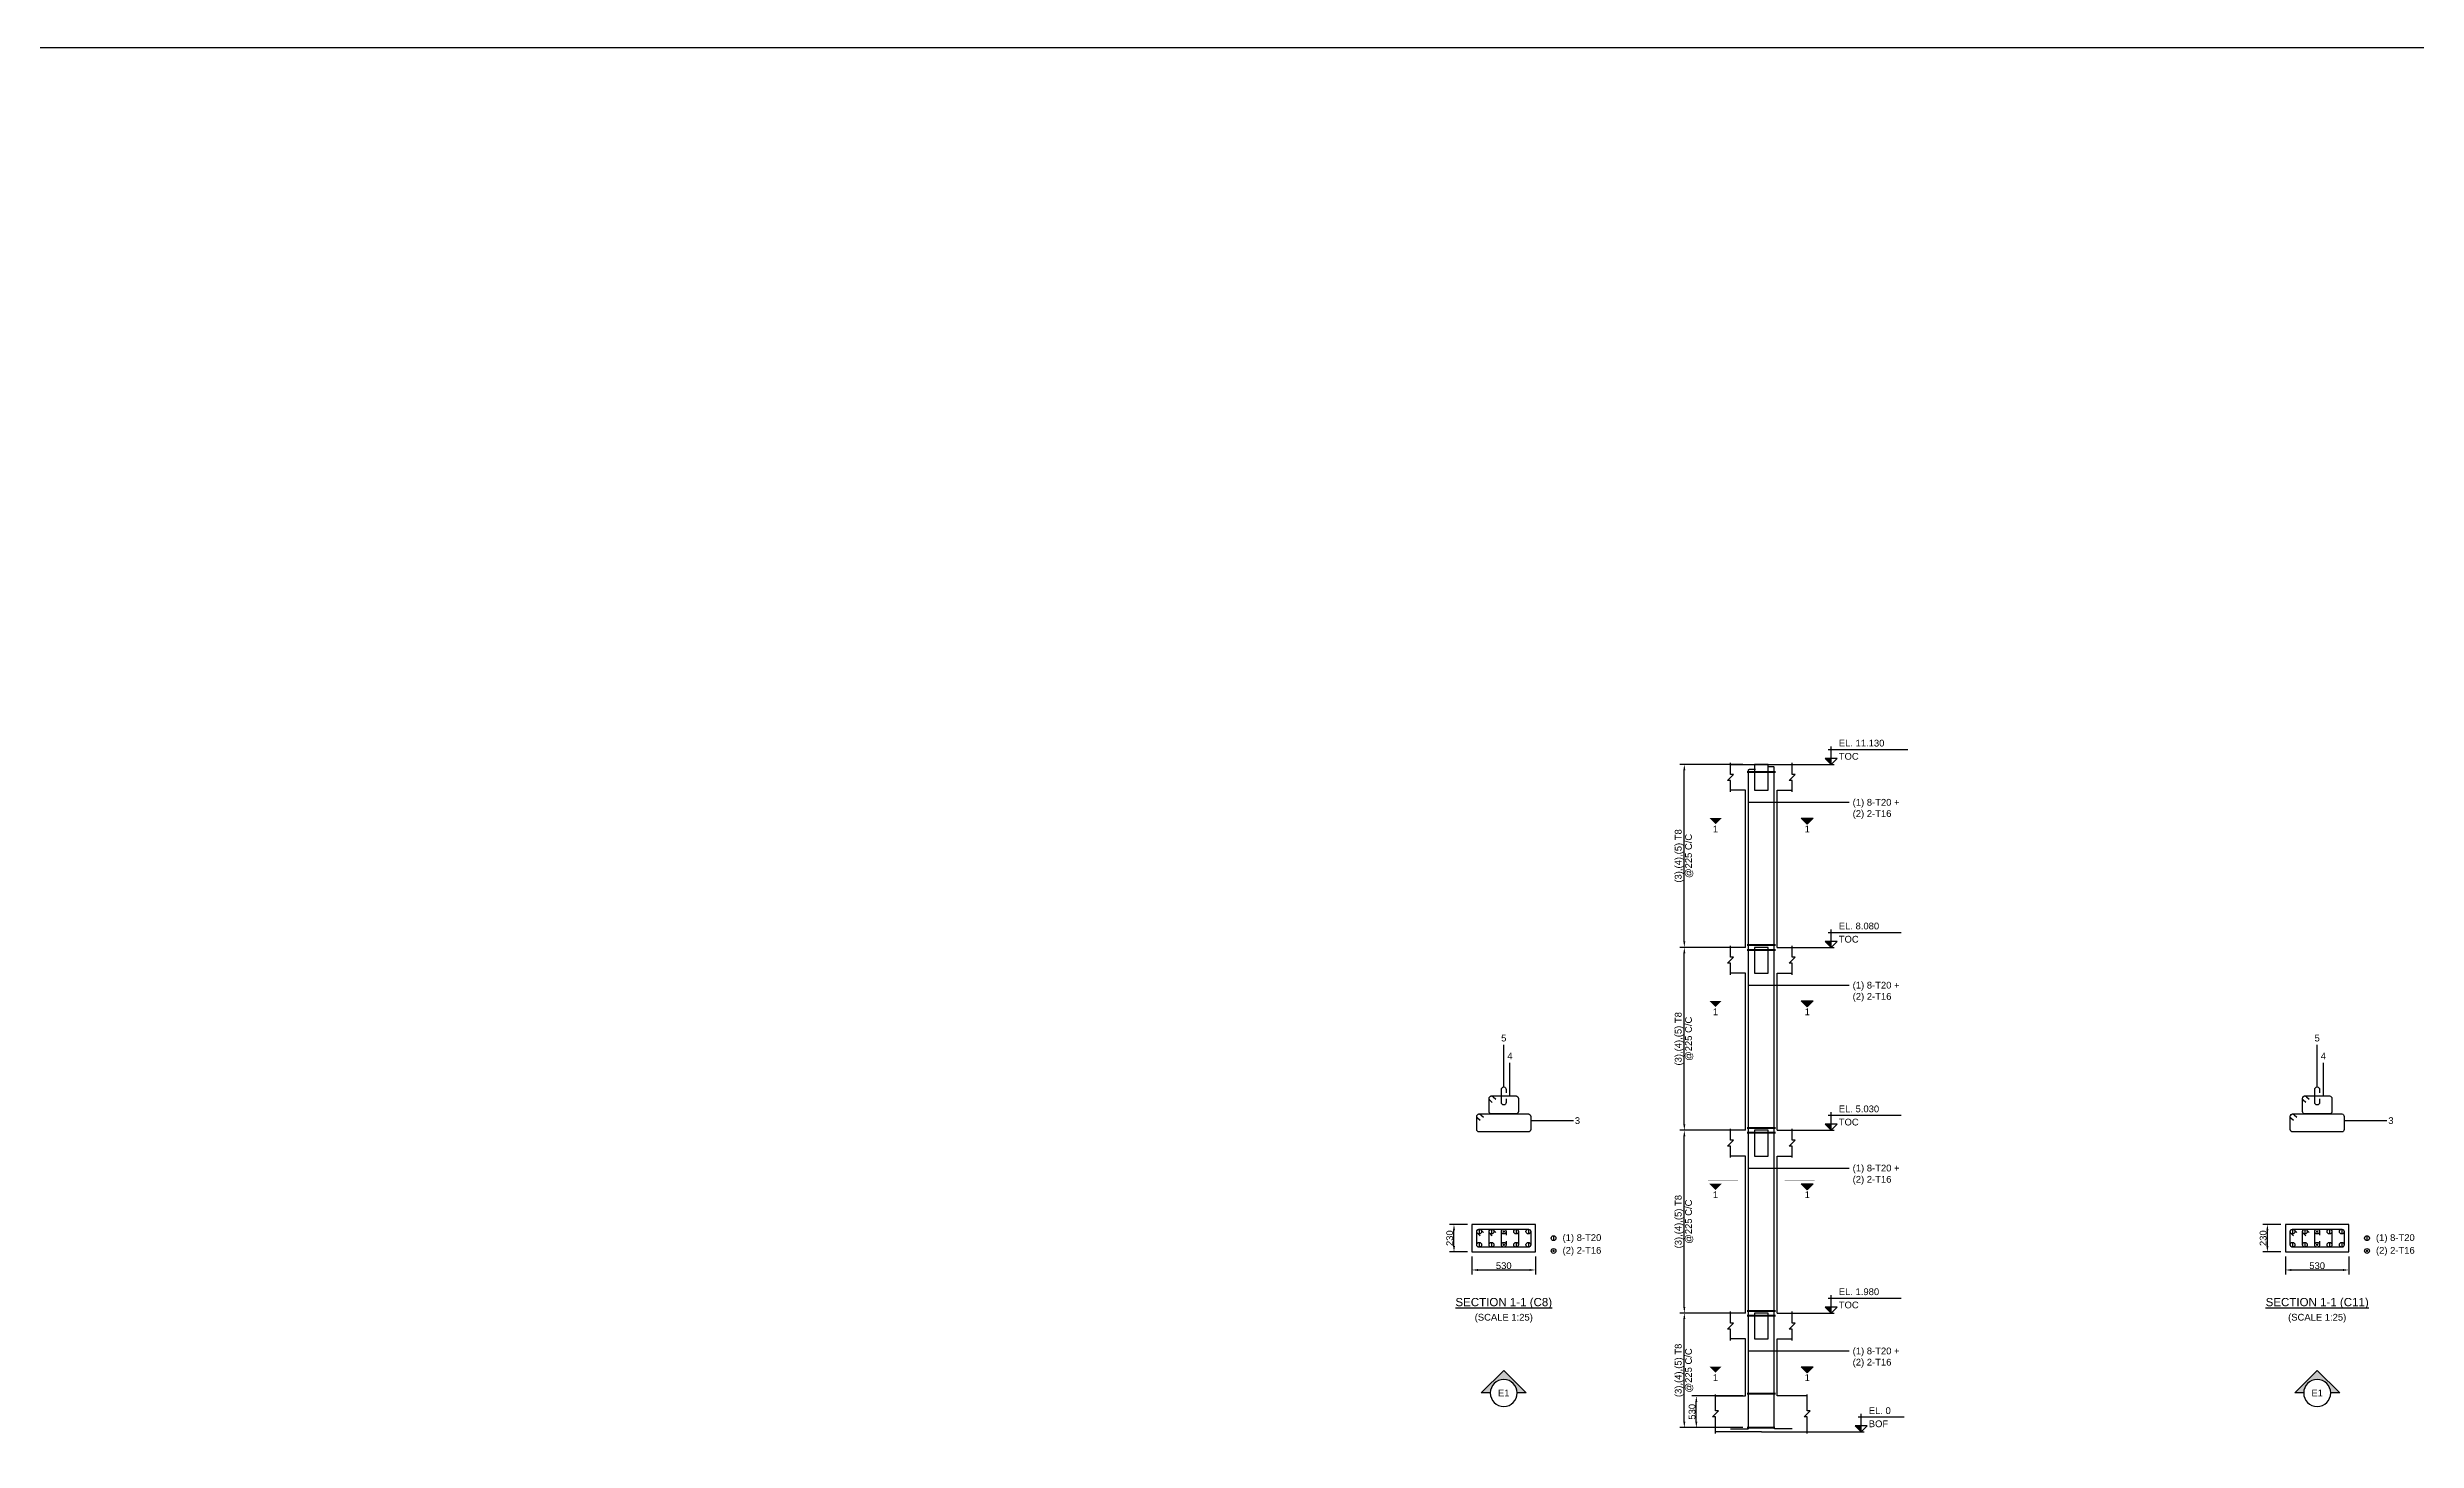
# Model space of a CAD drawing. Header units: inches. Extents: x -816171 to 9366335, y -450961 to 689132.
# Drawn here: x -361006 to -282014, y 93886 to 140328 of the extents above; entities that cross this region are included whole.
import ezdxf
from ezdxf.enums import TextEntityAlignment as Align

# ---------------------------------------------------------------- set-up
doc = ezdxf.new("R2010")
doc.units = ezdxf.units.IN
doc.header["$MEASUREMENT"] = 0
doc.linetypes.add('SCHidden', pattern=[1000, 500, -500])
for name, color, linetype in [('colSectionMarkLayer', 5, 'Continuous'), ('Concrete Line', 2, 'Continuous'), ('Dim', 31, 'Continuous'), ('Hatch', 25, 'Continuous'), ('Labels', 4, 'Continuous'), ('Link', 225, 'Continuous'), ('Reinforcement', 130, 'Continuous'), ('Text', 31, 'Continuous')]:
    doc.layers.add(name, color=color, linetype=linetype)
doc.styles.add('SC-BBS1', font='SansSerif')
doc.styles.add('SC-COL2', font='SansSerif')
doc.styles.get("Standard").update_dxf_attribs({"font": 'txt.shx'})
doc.dimstyles.new('ColumnSch', dxfattribs={"dimtxt": 225, "dimasz": 200, "dimexe": 150, "dimexo": 150, "dimgap": 25, "dimtad": 1, "dimtoh": 1, "dimdec": 4, "dimzin": 0, "dimdsep": 46, "dimtxsty": 'SC-COL2', "dimcen": 0.09, "dimclrd": 8, "dimclre": 8, "dimclrt": 31, "dimadec": 0, "dimazin": 0, "dimtfac": 1, "dimtdec": 0, "dimtix": 1, "dimtofl": 0, "dimtmove": 0, "dimatfit": 3, "dimfxl": 1, "dimtolj": 1, "dimtzin": 0, "dimarcsym": 0})
doc.dimstyles.get("Standard").update_dxf_attribs({"dimtxt": 0.18, "dimasz": 0.18, "dimexe": 0.18, "dimexo": 0.0625, "dimgap": 0.09, "dimtad": 0, "dimtih": 1, "dimtoh": 1, "dimdec": 4, "dimzin": 0, "dimdsep": 46, "dimtxsty": 'Standard', "dimcen": 0.09, "dimadec": 0, "dimazin": 0, "dimtfac": 1, "dimtdec": 4, "dimtofl": 0, "dimtmove": 0, "dimatfit": 3, "dimfxl": 1, "dimtolj": 1, "dimtzin": 0, "dimarcsym": 0})

# ---------------------------------------------------------------- blocks, each defined once
blk = doc.blocks.new('*D444')
at = {"layer": 'DEFPOINTS', "color": 0, "transparency": 16777216}
for p in [(-306429, 98136), (-304329, 98136), (-304329, 94318)]:
    blk.add_point(p, dxfattribs=at)
at = {"layer": 'Dim', "color": 8, "lineweight": -2, "transparency": 16777216}
for p, q in [((-304479, 98136), (-306579, 98136)), ((-306429, 94518), (-306429, 97936)), ((-304479, 94318), (-306579, 94318))]:
    blk.add_line(p, q, dxfattribs=at)
at = {"layer": 'Dim', "color": 8, "transparency": 16777216}
for points in [[(-306462, 97936), (-306395, 97936), (-306429, 98136)], [(-306462, 94518), (-306395, 94518), (-306429, 94318)]]:
    blk.add_solid(points, dxfattribs=at)
at = {"layer": 'Dim', "color": 31, "lineweight": 50, "transparency": 16777216, "char_height": 225, "attachment_point": 5, "rotation": 90, "style": 'SC-COL2'}
for s, insert in [('\\A1;(3),(4),(5) T8', (-306599, 96227)), ('\\A1;@225 C/C', (-306267, 96227))]:
    blk.add_mtext(s, dxfattribs=dict(at, insert=insert))
blk = doc.blocks.new('*D445')
at = {"layer": 'DEFPOINTS', "color": 0, "transparency": 16777216}
for p in [(-306029, 95374), (-304329, 95374), (-304329, 94318)]:
    blk.add_point(p, dxfattribs=at)
at = {"layer": 'Dim', "color": 8, "lineweight": -2, "transparency": 16777216}
for p, q in [((-304479, 95374), (-306179, 95374)), ((-306029, 94518), (-306029, 95174)), ((-304479, 94318), (-306179, 94318))]:
    blk.add_line(p, q, dxfattribs=at)
at = {"layer": 'Dim', "color": 8, "transparency": 16777216}
for points in [[(-306062, 95174), (-305995, 95174), (-306029, 95374)], [(-306062, 94518), (-305995, 94518), (-306029, 94318)]]:
    blk.add_solid(points, dxfattribs=at)
at = {"layer": 'Dim', "color": 31, "lineweight": 50, "transparency": 16777216, "insert": (-306170, 94846), "char_height": 225, "attachment_point": 5, "rotation": 90, "style": 'SC-COL2'}
blk.add_mtext('\\A1;530', dxfattribs=at)
blk = doc.blocks.new('*D446')
at = {"layer": 'DEFPOINTS', "color": 0, "transparency": 16777216}
for p in [(-306429, 104232), (-304329, 104232), (-304329, 98136)]:
    blk.add_point(p, dxfattribs=at)
at = {"layer": 'Dim', "color": 8, "lineweight": -2, "transparency": 16777216}
for p, q in [((-304479, 104232), (-306579, 104232)), ((-306429, 98336), (-306429, 104032)), ((-304479, 98136), (-306579, 98136))]:
    blk.add_line(p, q, dxfattribs=at)
at = {"layer": 'Dim', "color": 8, "transparency": 16777216}
for points in [[(-306462, 104032), (-306395, 104032), (-306429, 104232)], [(-306462, 98336), (-306395, 98336), (-306429, 98136)]]:
    blk.add_solid(points, dxfattribs=at)
at = {"layer": 'Dim', "color": 31, "lineweight": 50, "transparency": 16777216, "char_height": 225, "attachment_point": 5, "rotation": 90, "style": 'SC-COL2'}
for s, insert in [('\\A1;(3),(4),(5) T8', (-306599, 101184)), ('\\A1;@225 C/C', (-306267, 101184))]:
    blk.add_mtext(s, dxfattribs=dict(at, insert=insert))
blk = doc.blocks.new('*D447')
at = {"layer": 'DEFPOINTS', "color": 0, "transparency": 16777216}
for p in [(-306429, 110328), (-304329, 110328), (-304329, 104232)]:
    blk.add_point(p, dxfattribs=at)
at = {"layer": 'Dim', "color": 8, "lineweight": -2, "transparency": 16777216}
for p, q in [((-304479, 110328), (-306579, 110328)), ((-306429, 104432), (-306429, 110128)), ((-304479, 104232), (-306579, 104232))]:
    blk.add_line(p, q, dxfattribs=at)
at = {"layer": 'Dim', "color": 8, "transparency": 16777216}
for points in [[(-306462, 110128), (-306395, 110128), (-306429, 110328)], [(-306462, 104432), (-306395, 104432), (-306429, 104232)]]:
    blk.add_solid(points, dxfattribs=at)
at = {"layer": 'Dim', "color": 31, "lineweight": 50, "transparency": 16777216, "char_height": 225, "attachment_point": 5, "rotation": 90, "style": 'SC-COL2'}
for s, insert in [('\\A1;(3),(4),(5) T8', (-306599, 107280)), ('\\A1;@225 C/C', (-306267, 107280))]:
    blk.add_mtext(s, dxfattribs=dict(at, insert=insert))
blk = doc.blocks.new('*D448')
at = {"layer": 'DEFPOINTS', "color": 0, "transparency": 16777216}
for p in [(-306429, 116424), (-304329, 116424), (-304329, 110328)]:
    blk.add_point(p, dxfattribs=at)
at = {"layer": 'Dim', "color": 8, "lineweight": -2, "transparency": 16777216}
for p, q in [((-304479, 116424), (-306579, 116424)), ((-306429, 110528), (-306429, 116224)), ((-304479, 110328), (-306579, 110328))]:
    blk.add_line(p, q, dxfattribs=at)
at = {"layer": 'Dim', "color": 8, "transparency": 16777216}
for points in [[(-306462, 116224), (-306395, 116224), (-306429, 116424)], [(-306462, 110528), (-306395, 110528), (-306429, 110328)]]:
    blk.add_solid(points, dxfattribs=at)
at = {"layer": 'Dim', "color": 31, "lineweight": 50, "transparency": 16777216, "char_height": 225, "attachment_point": 5, "rotation": 90, "style": 'SC-COL2'}
for s, insert in [('\\A1;(3),(4),(5) T8', (-306599, 113376)), ('\\A1;@225 C/C', (-306267, 113376))]:
    blk.add_mtext(s, dxfattribs=dict(at, insert=insert))
blk = doc.blocks.new('*D442')
at = {"layer": 'DEFPOINTS', "color": 0, "transparency": 16777216}
for p in [(-313509, 100174), (-311389, 100174), (-311389, 99574)]:
    blk.add_point(p, dxfattribs=at)
at = {"layer": 'Dim', "color": 8, "lineweight": -2, "transparency": 16777216}
for p, q in [((-313509, 100024), (-313509, 99424)), ((-313309, 99574), (-311589, 99574)), ((-311389, 100024), (-311389, 99424))]:
    blk.add_line(p, q, dxfattribs=at)
at = {"layer": 'Dim', "color": 8, "transparency": 16777216}
for points in [[(-313309, 99607), (-313309, 99540), (-313509, 99574)], [(-311589, 99607), (-311589, 99540), (-311389, 99574)]]:
    blk.add_solid(points, dxfattribs=at)
at = {"layer": 'Dim', "color": 31, "transparency": 16777216, "insert": (-312449, 99715), "char_height": 225, "attachment_point": 5, "style": 'SC-COL2'}
blk.add_mtext('\\A1;530', dxfattribs=at)
blk = doc.blocks.new('*D443')
at = {"layer": 'DEFPOINTS', "color": 0, "transparency": 16777216}
for p in [(-314109, 101094), (-313509, 101094), (-313509, 100174)]:
    blk.add_point(p, dxfattribs=at)
at = {"layer": 'Dim', "color": 8, "lineweight": -2, "transparency": 16777216}
for p, q in [((-313659, 101094), (-314259, 101094)), ((-314109, 100374), (-314109, 100894)), ((-313659, 100174), (-314259, 100174))]:
    blk.add_line(p, q, dxfattribs=at)
at = {"layer": 'Dim', "color": 8, "transparency": 16777216}
for points in [[(-314142, 100894), (-314075, 100894), (-314109, 101094)], [(-314142, 100374), (-314075, 100374), (-314109, 100174)]]:
    blk.add_solid(points, dxfattribs=at)
at = {"layer": 'Dim', "color": 31, "transparency": 16777216, "insert": (-314250, 100634), "char_height": 225, "attachment_point": 5, "rotation": 90, "style": 'SC-COL2'}
blk.add_mtext('\\A1;230', dxfattribs=at)
blk = doc.blocks.new('*D424')
at = {"layer": 'DEFPOINTS', "color": 0, "transparency": 16777216}
for p in [(-286389, 100174), (-284269, 100174), (-284269, 99574)]:
    blk.add_point(p, dxfattribs=at)
at = {"layer": 'Dim', "color": 8, "lineweight": -2, "transparency": 16777216}
for p, q in [((-286389, 100024), (-286389, 99424)), ((-286189, 99574), (-284469, 99574)), ((-284269, 100024), (-284269, 99424))]:
    blk.add_line(p, q, dxfattribs=at)
at = {"layer": 'Dim', "color": 8, "transparency": 16777216}
for points in [[(-286189, 99607), (-286189, 99540), (-286389, 99574)], [(-284469, 99607), (-284469, 99540), (-284269, 99574)]]:
    blk.add_solid(points, dxfattribs=at)
at = {"layer": 'Dim', "color": 31, "transparency": 16777216, "insert": (-285329, 99715), "char_height": 225, "attachment_point": 5, "style": 'SC-COL2'}
blk.add_mtext('\\A1;530', dxfattribs=at)
blk = doc.blocks.new('*D425')
at = {"layer": 'DEFPOINTS', "color": 0, "transparency": 16777216}
for p in [(-286989, 101094), (-286389, 101094), (-286389, 100174)]:
    blk.add_point(p, dxfattribs=at)
at = {"layer": 'Dim', "color": 8, "lineweight": -2, "transparency": 16777216}
for p, q in [((-286539, 101094), (-287139, 101094)), ((-286989, 100374), (-286989, 100894)), ((-286539, 100174), (-287139, 100174))]:
    blk.add_line(p, q, dxfattribs=at)
at = {"layer": 'Dim', "color": 8, "transparency": 16777216}
for points in [[(-287022, 100894), (-286955, 100894), (-286989, 101094)], [(-287022, 100374), (-286955, 100374), (-286989, 100174)]]:
    blk.add_solid(points, dxfattribs=at)
at = {"layer": 'Dim', "color": 31, "transparency": 16777216, "insert": (-287130, 100634), "char_height": 225, "attachment_point": 5, "rotation": 90, "style": 'SC-COL2'}
blk.add_mtext('\\A1;230', dxfattribs=at)

msp = doc.modelspace()

# ---------------------------------------------------------------- hatches: boundary and pattern name
at = {"layer": 'Hatch'}
for points in [[(-301528.6692, 116423.55004), (-301528.6692, 116623.55004), (-301728.6692, 116623.55004)], [(-305588.6692, 114638.55004), (-305388.6692, 114438.55004), (-305188.6692, 114638.55004), (-305588.6692, 114638.55004)], [(-302128.6692, 114638.55004), (-302328.6692, 114438.55004), (-302528.6692, 114638.55004), (-302128.6692, 114638.55004)], [(-301528.6692, 110327.55004), (-301528.6692, 110527.55004), (-301728.6692, 110527.55004)], [(-305588.6692, 108542.55004), (-305388.6692, 108342.55004), (-305188.6692, 108542.55004), (-305588.6692, 108542.55004)], [(-302128.6692, 108542.55004), (-302328.6692, 108342.55004), (-302528.6692, 108542.55004), (-302128.6692, 108542.55004)], [(-301528.6692, 104231.55004), (-301528.6692, 104431.55004), (-301728.6692, 104431.55004)], [(-305588.6692, 102446.55004), (-305388.6692, 102246.55004), (-305188.6692, 102446.55004), (-305588.6692, 102446.55004)], [(-302128.6692, 102446.55004), (-302328.6692, 102246.55004), (-302528.6692, 102446.55004), (-302128.6692, 102446.55004)], [(-301528.6692, 98135.55004), (-301528.6692, 98335.55004), (-301728.6692, 98335.55004)], [(-305588.6692, 96350.55004), (-305388.6692, 96150.55004), (-305188.6692, 96350.55004), (-305588.6692, 96350.55004)], [(-302128.6692, 96350.55004), (-302328.6692, 96150.55004), (-302528.6692, 96350.55004), (-302128.6692, 96350.55004)], [(-300528.6692, 94173.55004), (-300528.6692, 94373.55004), (-300728.6692, 94373.55004)]]:
    msp.add_hatch(color=256, dxfattribs=at).paths.add_polyline_path(points, flags=0)
h = msp.add_hatch(color=256, dxfattribs=at)
edge = h.paths.add_edge_path(flags=16)
edge.add_line((-312898.6692, 95473.55004), (-313198.6692, 95473.55004))
edge.add_line((-313198.6692, 95473.55004), (-312448.6692, 96223.55004))
edge.add_line((-312448.6692, 96223.55004), (-311698.6692, 95473.55004))
edge.add_line((-311698.6692, 95473.55004), (-311998.6692, 95473.55004))
edge.add_arc((-312448.6692, 95473.55004), 450, 0, 180)
h = msp.add_hatch(color=256, dxfattribs=at)
edge = h.paths.add_edge_path(flags=16)
edge.add_line((-285778.6692, 95473.55004), (-286078.6692, 95473.55004))
edge.add_line((-286078.6692, 95473.55004), (-285328.6692, 96223.55004))
edge.add_line((-285328.6692, 96223.55004), (-284578.6692, 95473.55004))
edge.add_line((-284578.6692, 95473.55004), (-284878.6692, 95473.55004))
edge.add_arc((-285328.6692, 95473.55004), 450, 0, 180)

# ---------------------------------------------------------------- linework, layer by layer
at = {"lineweight": 50}
for p, q in [((-304328.6692, 116183.55004), (-303388.6692, 116183.55004)), ((-304328.6692, 110407.55004), (-303388.6692, 110407.55004)), ((-304328.6692, 110247.55004), (-303388.6692, 110247.55004)), ((-304328.6692, 104311.55004), (-303388.6692, 104311.55004)), ((-304328.6692, 104151.55004), (-303388.6692, 104151.55004)), ((-304328.6692, 98215.55004), (-303388.6692, 98215.55004)), ((-304328.6692, 98055.55004), (-303388.6692, 98055.55004)), ((-304328.6692, 95453.55004), (-303388.6692, 95453.55004)), ((-304328.6692, 94317.55004), (-303408.6692, 94317.55004))]:
    msp.add_line(p, q, dxfattribs=at)
for points in [[(-352437.9355, 86049.11051), (-437948.1692, 86049.11051), (-437948.1692, 140327.57571), (-352437.9355, 140327.57571)], [(-352437.9355, 140327.57571), (-266927.7018, 140327.57571)]]:
    msp.add_lwpolyline(points)
at = {"layer": 'colSectionMarkLayer'}
for p, q in [((-301628.6692, 116923.55004), (-298978.6692, 116923.55004)), ((-301528.6692, 116423.55004), (-301528.6692, 117023.55004)), ((-303328.6692, 116423.55004), (-301428.6692, 116423.55004)), ((-301628.6692, 110827.55004), (-299203.6692, 110827.55004)), ((-301528.6692, 110327.55004), (-301528.6692, 110927.55004)), ((-303328.6692, 110327.55004), (-301428.6692, 110327.55004)), ((-301628.6692, 104731.55004), (-299203.6692, 104731.55004)), ((-301528.6692, 104231.55004), (-301528.6692, 104831.55004)), ((-303328.6692, 104231.55004), (-301428.6692, 104231.55004)), ((-303328.6692, 98135.55004), (-301428.6692, 98135.55004)), ((-301628.6692, 98635.55004), (-299203.6692, 98635.55004)), ((-301528.6692, 98135.55004), (-301528.6692, 98735.55004)), ((-302328.6692, 94173.55004), (-300428.6692, 94173.55004)), ((-300628.6692, 94673.55004), (-299103.6692, 94673.55004)), ((-300528.6692, 94173.55004), (-300528.6692, 94773.55004))]:
    msp.add_line(p, q, dxfattribs=at)
for points in [[(-301528.6692, 116423.55004), (-301328.6692, 116623.55004), (-301728.6692, 116623.55004)], [(-301528.6692, 110327.55004), (-301328.6692, 110527.55004), (-301728.6692, 110527.55004)], [(-301528.6692, 104231.55004), (-301328.6692, 104431.55004), (-301728.6692, 104431.55004)], [(-301528.6692, 98135.55004), (-301328.6692, 98335.55004), (-301728.6692, 98335.55004)], [(-300528.6692, 94173.55004), (-300328.6692, 94373.55004), (-300728.6692, 94373.55004)]]:
    msp.add_lwpolyline(points, close=True, dxfattribs=at)
at = {"layer": 'colSectionMarkLayer', "const_width": 5}
for points in [[(-304638.6692, 114738.55004), (-305638.6692, 114738.55004)], [(-305588.6692, 114638.55004), (-305388.6692, 114438.55004), (-305188.6692, 114638.55004), (-305588.6692, 114638.55004)], [(-303078.6692, 114738.55004), (-302078.6692, 114738.55004)], [(-304638.6692, 108642.55004), (-305638.6692, 108642.55004)], [(-305588.6692, 108542.55004), (-305388.6692, 108342.55004), (-305188.6692, 108542.55004), (-305588.6692, 108542.55004)], [(-303078.6692, 108642.55004), (-302078.6692, 108642.55004)], [(-304638.6692, 102546.55004), (-305638.6692, 102546.55004)], [(-305588.6692, 102446.55004), (-305388.6692, 102246.55004), (-305188.6692, 102446.55004), (-305588.6692, 102446.55004)], [(-303078.6692, 102546.55004), (-302078.6692, 102546.55004)], [(-304638.6692, 96450.55004), (-305638.6692, 96450.55004)], [(-303078.6692, 96450.55004), (-302078.6692, 96450.55004)], [(-305588.6692, 96350.55004), (-305388.6692, 96150.55004), (-305188.6692, 96350.55004), (-305588.6692, 96350.55004)]]:
    msp.add_lwpolyline(points, dxfattribs=at)
at = {"layer": 'colSectionMarkLayer'}
for points in [[(-302128.6692, 114638.55004), (-302328.6692, 114438.55004), (-302528.6692, 114638.55004), (-302128.6692, 114638.55004)], [(-302128.6692, 108542.55004), (-302328.6692, 108342.55004), (-302528.6692, 108542.55004), (-302128.6692, 108542.55004)], [(-302128.6692, 102446.55004), (-302328.6692, 102246.55004), (-302528.6692, 102446.55004), (-302128.6692, 102446.55004)], [(-302128.6692, 96350.55004), (-302328.6692, 96150.55004), (-302528.6692, 96350.55004), (-302128.6692, 96350.55004)]]:
    msp.add_lwpolyline(points, dxfattribs=at)
for points in [[(-312898.6692, 95473.55004), (-313198.6692, 95473.55004), (-312448.6692, 96223.55004), (-311698.6692, 95473.55004), (-311998.6692, 95473.55004, 1), (-312898.6692, 95473.55004, 1), (-311998.6692, 95473.55004)], [(-285778.6692, 95473.55004), (-286078.6692, 95473.55004), (-285328.6692, 96223.55004), (-284578.6692, 95473.55004), (-284878.6692, 95473.55004, 1), (-285778.6692, 95473.55004, 1), (-284878.6692, 95473.55004)]]:
    msp.add_lwpolyline(points, format="xyb", dxfattribs=at)
at = {"layer": 'Concrete Line'}
for p, q in [((-304888.6692, 116423.55004), (-302828.6692, 116423.55004)), ((-304388.6692, 115563.55004), (-304888.6692, 115563.55004)), ((-304388.6692, 110327.55004), (-304388.6692, 115563.55004)), ((-303328.6692, 110327.55004), (-303328.6692, 115563.55004)), ((-303328.6692, 115563.55004), (-302828.6692, 115563.55004)), ((-304388.6692, 110327.55004), (-304888.6692, 110327.55004)), ((-304388.6692, 110327.55004), (-304388.6692, 110327.55004)), ((-304388.6692, 110327.55004), (-304388.6692, 110327.55004)), ((-303328.6692, 110327.55004), (-303328.6692, 110327.55004)), ((-303328.6692, 110327.55004), (-303328.6692, 110327.55004)), ((-303328.6692, 110327.55004), (-302828.6692, 110327.55004)), ((-304388.6692, 109467.55004), (-304888.6692, 109467.55004)), ((-304388.6692, 104231.55004), (-304388.6692, 109467.55004)), ((-303328.6692, 104231.55004), (-303328.6692, 109467.55004)), ((-303328.6692, 109467.55004), (-302828.6692, 109467.55004)), ((-304388.6692, 104231.55004), (-304888.6692, 104231.55004)), ((-304388.6692, 104231.55004), (-304388.6692, 104231.55004)), ((-304388.6692, 104231.55004), (-304388.6692, 104231.55004)), ((-303328.6692, 104231.55004), (-303328.6692, 104231.55004)), ((-303328.6692, 104231.55004), (-303328.6692, 104231.55004)), ((-303328.6692, 104231.55004), (-302828.6692, 104231.55004)), ((-304388.6692, 103371.55004), (-304888.6692, 103371.55004)), ((-304388.6692, 98135.55004), (-304388.6692, 103371.55004)), ((-303328.6692, 98135.55004), (-303328.6692, 103371.55004)), ((-303328.6692, 103371.55004), (-302828.6692, 103371.55004)), ((-304388.6692, 98135.55004), (-304888.6692, 98135.55004)), ((-304388.6692, 98135.55004), (-304388.6692, 98135.55004)), ((-304388.6692, 98135.55004), (-304388.6692, 98135.55004)), ((-303328.6692, 98135.55004), (-303328.6692, 98135.55004)), ((-303328.6692, 98135.55004), (-303328.6692, 98135.55004)), ((-303328.6692, 98135.55004), (-302828.6692, 98135.55004)), ((-304388.6692, 97275.55004), (-304888.6692, 97275.55004)), ((-304388.6692, 95373.55004), (-304388.6692, 97275.55004)), ((-303328.6692, 95373.55004), (-303328.6692, 97275.55004)), ((-303328.6692, 97275.55004), (-302828.6692, 97275.55004)), ((-305388.6692, 95373.55004), (-304388.6692, 95373.55004)), ((-302328.6692, 95373.55004), (-303328.6692, 95373.55004)), ((-302328.6692, 95373.55004), (-303328.6692, 95373.55004)), ((-303858.6692, 94173.55004), (-305388.6692, 94173.55004)), ((-303858.6692, 94173.55004), (-302328.6692, 94173.55004))]:
    msp.add_line(p, q, dxfattribs=at)
for points in [[(-304888.6692, 115513.55004), (-304888.6692, 115893.55004), (-304988.6692, 115893.55004), (-304788.6692, 116093.55004), (-304888.6692, 116093.55004), (-304888.6692, 116473.55004)], [(-302828.6692, 115513.55004), (-302828.6692, 115893.55004), (-302928.6692, 115893.55004), (-302728.6692, 116093.55004), (-302828.6692, 116093.55004), (-302828.6692, 116473.55004)], [(-304888.6692, 109417.55004), (-304888.6692, 109797.55004), (-304988.6692, 109797.55004), (-304788.6692, 109997.55004), (-304888.6692, 109997.55004), (-304888.6692, 110377.55004)], [(-302828.6692, 109417.55004), (-302828.6692, 109797.55004), (-302928.6692, 109797.55004), (-302728.6692, 109997.55004), (-302828.6692, 109997.55004), (-302828.6692, 110377.55004)], [(-304888.6692, 103321.55004), (-304888.6692, 103701.55004), (-304988.6692, 103701.55004), (-304788.6692, 103901.55004), (-304888.6692, 103901.55004), (-304888.6692, 104281.55004)], [(-302828.6692, 103321.55004), (-302828.6692, 103701.55004), (-302928.6692, 103701.55004), (-302728.6692, 103901.55004), (-302828.6692, 103901.55004), (-302828.6692, 104281.55004)], [(-304888.6692, 97225.55004), (-304888.6692, 97605.55004), (-304988.6692, 97605.55004), (-304788.6692, 97805.55004), (-304888.6692, 97805.55004), (-304888.6692, 98185.55004)], [(-302828.6692, 97225.55004), (-302828.6692, 97605.55004), (-302928.6692, 97605.55004), (-302728.6692, 97805.55004), (-302828.6692, 97805.55004), (-302828.6692, 98185.55004)], [(-305388.6692, 94123.55004), (-305388.6692, 94673.55004), (-305488.6692, 94673.55004), (-305288.6692, 94873.55004), (-305388.6692, 94873.55004), (-305388.6692, 95423.55004)], [(-302328.6692, 94123.55004), (-302328.6692, 94673.55004), (-302428.6692, 94673.55004), (-302228.6692, 94873.55004), (-302328.6692, 94873.55004), (-302328.6692, 95423.55004)]]:
    msp.add_lwpolyline(points, dxfattribs=at)
for points in [[(-304088.6692, 116423.55004), (-304088.6692, 115563.55004), (-303628.6692, 115563.55004), (-303628.6692, 116423.55004)], [(-304088.6692, 110327.55004), (-304088.6692, 109467.55004), (-303628.6692, 109467.55004), (-303628.6692, 110327.55004)], [(-304088.6692, 104231.55004), (-304088.6692, 103371.55004), (-303628.6692, 103371.55004), (-303628.6692, 104231.55004)], [(-313508.6692, 100173.55004), (-311388.6692, 100173.55004), (-311388.6692, 100173.55004), (-311388.6692, 101093.55004), (-311388.6692, 101093.55004), (-313508.6692, 101093.55004), (-313508.6692, 101093.55004), (-313508.6692, 100173.55004)], [(-286388.6692, 100173.55004), (-284268.6692, 100173.55004), (-284268.6692, 100173.55004), (-284268.6692, 101093.55004), (-284268.6692, 101093.55004), (-286388.6692, 101093.55004), (-286388.6692, 101093.55004), (-286388.6692, 100173.55004)], [(-304088.6692, 98135.55004), (-304088.6692, 97275.55004), (-303628.6692, 97275.55004), (-303628.6692, 98135.55004)]]:
    msp.add_lwpolyline(points, close=True, dxfattribs=at)
at = {"layer": 'Concrete Line', "linetype": 'SCHidden', "ltscale": 0.3}
for points in [[(-304088.6692, 116423.55004), (-304088.6692, 115563.55004), (-303628.6692, 115563.55004), (-303628.6692, 116423.55004)], [(-304088.6692, 110327.55004), (-304088.6692, 109467.55004), (-303628.6692, 109467.55004), (-303628.6692, 110327.55004)], [(-304088.6692, 104231.55004), (-304088.6692, 103371.55004), (-303628.6692, 103371.55004), (-303628.6692, 104231.55004)], [(-304088.6692, 98135.55004), (-304088.6692, 97275.55004), (-303628.6692, 97275.55004), (-303628.6692, 98135.55004)]]:
    msp.add_lwpolyline(points, close=True, dxfattribs=at)
at = {"layer": 'Link'}
for points in [[(-312830.38519, 105152.12863), (-312915.23785, 105236.9816, -0.6681779738), (-312858.6692, 105373.55004), (-312038.6692, 105373.55004, -0.4142135624), (-311958.6692, 105293.55004), (-311958.6692, 104853.55004, -0.4142135624), (-312038.6692, 104773.55004), (-312858.6692, 104773.55004, -0.4142135624), (-312938.6692, 104853.55004), (-312938.6692, 105293.55004, -0.6681793021), (-312802.10055, 105350.11848), (-312717.2479, 105265.26551)], [(-312368.6692, 105273.55004), (-312368.6692, 105153.55004, -1), (-312528.6692, 105153.55004), (-312528.6692, 105593.55004, -1), (-312368.6692, 105593.55004), (-312368.6692, 105473.55004)], [(-285710.38519, 105152.12863), (-285795.23785, 105236.9816, -0.6681779738), (-285738.6692, 105373.55004), (-284918.6692, 105373.55004, -0.4142135624), (-284838.6692, 105293.55004), (-284838.6692, 104853.55004, -0.4142135624), (-284918.6692, 104773.55004), (-285738.6692, 104773.55004, -0.4142135624), (-285818.6692, 104853.55004), (-285818.6692, 105293.55004, -0.6681793021), (-285682.10055, 105350.11848), (-285597.2479, 105265.26551)], [(-285248.6692, 105273.55004), (-285248.6692, 105153.55004, -1), (-285408.6692, 105153.55004), (-285408.6692, 105593.55004, -1), (-285248.6692, 105593.55004), (-285248.6692, 105473.55004)], [(-313240.38519, 104552.12863), (-313325.23785, 104636.9816, -0.6681779738), (-313268.6692, 104773.55004), (-311628.6692, 104773.55004, -0.4142135624), (-311548.6692, 104693.55004), (-311548.6692, 104253.55004, -0.4142135624), (-311628.6692, 104173.55004), (-313268.6692, 104173.55004, -0.4142135624), (-313348.6692, 104253.55004), (-313348.6692, 104693.55004, -0.6681793021), (-313212.10055, 104750.11848), (-313127.2479, 104665.26551)], [(-286120.38519, 104552.12863), (-286205.23785, 104636.9816, -0.6681779738), (-286148.6692, 104773.55004), (-284508.6692, 104773.55004, -0.4142135624), (-284428.6692, 104693.55004), (-284428.6692, 104253.55004, -0.4142135624), (-284508.6692, 104173.55004), (-286148.6692, 104173.55004, -0.4142135624), (-286228.6692, 104253.55004), (-286228.6692, 104693.55004, -0.6681793021), (-286092.10055, 104750.11848), (-286007.2479, 104665.26551)], [(-313240.38519, 100712.12863), (-313325.23785, 100796.9816, -0.6681779738), (-313268.6692, 100933.55004), (-311628.6692, 100933.55004, -0.4142135624), (-311548.6692, 100853.55004), (-311548.6692, 100413.55004, -0.4142135624), (-311628.6692, 100333.55004), (-313268.6692, 100333.55004, -0.4142135624), (-313348.6692, 100413.55004), (-313348.6692, 100853.55004, -0.6681793021), (-313212.10055, 100910.11848), (-313127.2479, 100825.26551)], [(-312830.38519, 100712.12863), (-312915.23785, 100796.9816, -0.6681779738), (-312858.6692, 100933.55004), (-312038.6692, 100933.55004, -0.4142135624), (-311958.6692, 100853.55004), (-311958.6692, 100413.55004, -0.4142135624), (-312038.6692, 100333.55004), (-312858.6692, 100333.55004, -0.4142135624), (-312938.6692, 100413.55004), (-312938.6692, 100853.55004, -0.6681793021), (-312802.10055, 100910.11848), (-312717.2479, 100825.26551)], [(-312368.6692, 100533.55004), (-312368.6692, 100413.55004, -1), (-312528.6692, 100413.55004), (-312528.6692, 100853.55004, -1), (-312368.6692, 100853.55004), (-312368.6692, 100733.55004)], [(-286120.38519, 100712.12863), (-286205.23785, 100796.9816, -0.6681779738), (-286148.6692, 100933.55004), (-284508.6692, 100933.55004, -0.4142135624), (-284428.6692, 100853.55004), (-284428.6692, 100413.55004, -0.4142135624), (-284508.6692, 100333.55004), (-286148.6692, 100333.55004, -0.4142135624), (-286228.6692, 100413.55004), (-286228.6692, 100853.55004, -0.6681793021), (-286092.10055, 100910.11848), (-286007.2479, 100825.26551)], [(-285710.38519, 100712.12863), (-285795.23785, 100796.9816, -0.6681779738), (-285738.6692, 100933.55004), (-284918.6692, 100933.55004, -0.4142135624), (-284838.6692, 100853.55004), (-284838.6692, 100413.55004, -0.4142135624), (-284918.6692, 100333.55004), (-285738.6692, 100333.55004, -0.4142135624), (-285818.6692, 100413.55004), (-285818.6692, 100853.55004, -0.6681793021), (-285682.10055, 100910.11848), (-285597.2479, 100825.26551)], [(-285248.6692, 100533.55004), (-285248.6692, 100413.55004, -1), (-285408.6692, 100413.55004), (-285408.6692, 100853.55004, -1), (-285248.6692, 100853.55004), (-285248.6692, 100733.55004)]]:
    msp.add_lwpolyline(points, format="xyb", dxfattribs=at)
at = {"layer": 'Reinforcement', "lineweight": 25}
for points in [[(-304288.6692, 110785.55004), (-304288.6692, 112945.55004), (-304288.6692, 113485.55004), (-304288.6692, 116233.55004, -0.4142135624), (-304258.6692, 116263.55004), (-304058.6692, 116263.55004)], [(-303428.6692, 112945.55004), (-303428.6692, 114673.55004), (-303428.6692, 115213.55004), (-303428.6692, 116313.55004, 0.4142135624), (-303458.6692, 116343.55004), (-303658.6692, 116343.55004)], [(-302828.6692, 94273.55004), (-303398.6692, 94273.55004, -0.4142135624), (-303428.6692, 94303.55004), (-303428.6692, 102481.55004)], [(-304888.6692, 94273.55004), (-304318.6692, 94273.55004, 0.4142135624), (-304288.6692, 94303.55004), (-304288.6692, 100753.55004)]]:
    msp.add_lwpolyline(points, format="xyb", dxfattribs=at)
for points in [[(-303428.6692, 106849.55004), (-303428.6692, 108577.55004), (-303428.6692, 109117.55004), (-303428.6692, 114673.55004)], [(-304288.6692, 104689.55004), (-304288.6692, 106849.55004), (-304288.6692, 107389.55004), (-304288.6692, 112945.55004)], [(-303428.6692, 100753.55004), (-303428.6692, 102481.55004), (-303428.6692, 103021.55004), (-303428.6692, 108577.55004)], [(-304288.6692, 98593.55004), (-304288.6692, 100753.55004), (-304288.6692, 101293.55004), (-304288.6692, 106849.55004)]]:
    msp.add_lwpolyline(points, dxfattribs=at)
at = {"layer": 'Reinforcement', "color": 130}
for points in [[(-313268.6692, 100933.55004), (-313268.6692, 100773.55004)], [(-313268.6692, 100493.55004), (-313268.6692, 100333.55004)], [(-312858.6692, 100933.55004), (-312858.6692, 100773.55004)], [(-312858.6692, 100493.55004), (-312858.6692, 100333.55004)], [(-312038.6692, 100933.55004), (-312038.6692, 100773.55004)], [(-312038.6692, 100493.55004), (-312038.6692, 100333.55004)], [(-311628.6692, 100933.55004), (-311628.6692, 100773.55004)], [(-311628.6692, 100493.55004), (-311628.6692, 100333.55004)], [(-310788.6692, 100713.55004), (-310788.6692, 100553.55004)], [(-286148.6692, 100933.55004), (-286148.6692, 100773.55004)], [(-286148.6692, 100493.55004), (-286148.6692, 100333.55004)], [(-285738.6692, 100933.55004), (-285738.6692, 100773.55004)], [(-285738.6692, 100493.55004), (-285738.6692, 100333.55004)], [(-284918.6692, 100933.55004), (-284918.6692, 100773.55004)], [(-284918.6692, 100493.55004), (-284918.6692, 100333.55004)], [(-284508.6692, 100933.55004), (-284508.6692, 100773.55004)], [(-284508.6692, 100493.55004), (-284508.6692, 100333.55004)], [(-283668.6692, 100713.55004), (-283668.6692, 100553.55004)]]:
    msp.add_lwpolyline(points, dxfattribs=at)
at = {"layer": 'Reinforcement', "color": 130, "const_width": 40}
for points in [[(-312468.6692, 100853.55004, 1), (-312428.6692, 100853.55004, 1)], [(-312468.6692, 100413.55004, 1), (-312428.6692, 100413.55004, 1)], [(-285348.6692, 100853.55004, 1), (-285308.6692, 100853.55004, 1)], [(-285348.6692, 100413.55004, 1), (-285308.6692, 100413.55004, 1)], [(-310808.6692, 100208.55004, 1), (-310768.6692, 100208.55004, 1)], [(-283688.6692, 100208.55004, 1), (-283648.6692, 100208.55004, 1)]]:
    msp.add_lwpolyline(points, format="xyb", close=True, dxfattribs=at)
at = {"layer": 'Reinforcement', "color": 130}
for centre in [(-313268.6692, 100853.55004), (-313268.6692, 100413.55004), (-312858.6692, 100853.55004), (-312858.6692, 100413.55004), (-312448.6692, 100853.55004), (-312448.6692, 100413.55004), (-312038.6692, 100853.55004), (-312038.6692, 100413.55004), (-311628.6692, 100853.55004), (-311628.6692, 100413.55004), (-310788.6692, 100633.55004), (-286148.6692, 100853.55004), (-286148.6692, 100413.55004), (-285738.6692, 100853.55004), (-285738.6692, 100413.55004), (-285328.6692, 100853.55004), (-285328.6692, 100413.55004), (-284918.6692, 100853.55004), (-284918.6692, 100413.55004), (-284508.6692, 100853.55004), (-284508.6692, 100413.55004), (-283668.6692, 100633.55004), (-310788.6692, 100208.55004), (-283668.6692, 100208.55004)]:
    msp.add_circle(centre, 80, dxfattribs=at)

# ---------------------------------------------------------------- texts
at = {"layer": 'colSectionMarkLayer', "style": 'SC-BBS1'}
for p in [(-305388.6692, 114388.55004), (-302328.6692, 114388.55004), (-305388.6692, 108292.55004), (-302328.6692, 108292.55004), (-305388.6692, 102196.55004), (-302328.6692, 102196.55004), (-305388.6692, 96100.55004), (-302328.6692, 96100.55004)]:
    msp.add_text('1', height=225, dxfattribs=at).set_placement(p, align=Align.TOP_CENTER)
at = {"layer": 'Labels', "style": 'SC-BBS1'}
for s, p in [('%%uSECTION 1-1 (C8)', (-312448.6692, 98283.55004)), ('%%uSECTION 1-1 (C11)', (-285328.6692, 98283.55004))]:
    msp.add_text(s, height=275, dxfattribs=at).set_placement(p, align=Align.BOTTOM_CENTER)
for p in [(-312448.6692, 95473.55004), (-285328.6692, 95473.55004)]:
    msp.add_text('E1', height=225, dxfattribs=at).set_placement(p, align=Align.MIDDLE_CENTER)
at = {"layer": 'Text', "style": 'SC-BBS1'}
for s, p in [('EL. 11.130', (-301278.6692, 117023.55004)), ('TOC', (-301278.6692, 116583.55004)), ('TOC', (-301278.6692, 110487.55004)), ('EL. 8.080', (-301278.6692, 110927.55004)), ('TOC', (-301278.6692, 104391.55004)), ('EL. 5.030', (-301278.6692, 104831.55004)), ('EL. 1.980', (-301278.6692, 98735.55004)), ('TOC', (-301278.6692, 98295.55004)), ('EL. 0', (-300278.6692, 94773.55004)), ('BOF', (-300278.6692, 94333.55004))]:
    msp.add_text(s, height=225, dxfattribs=at).set_placement(p)
for s, p in [('5', (-312448.6692, 107123.55004)), ('4', (-312243.6692, 106523.55004)), ('5', (-285328.6692, 107123.55004)), ('4', (-285123.6692, 106523.55004)), ('(SCALE 1:25)', (-312448.6692, 97818.55004)), ('(SCALE 1:25)', (-285328.6692, 97818.55004))]:
    msp.add_text(s, height=225, dxfattribs=at).set_placement(p, align=Align.BOTTOM_CENTER)
for s, p in [('3', (-310078.6692, 104553.55004)), ('3', (-282958.6692, 104553.55004)), ('(1) 8-T20', (-310488.6692, 100653.55004)), ('(2) 2-T16', (-310488.6692, 100228.55004)), ('(1) 8-T20', (-283368.6692, 100653.55004)), ('(2) 2-T16', (-283368.6692, 100228.55004))]:
    msp.add_text(s, height=225, dxfattribs=at).set_placement(p, align=Align.MIDDLE_LEFT)
at = {"layer": 'Text', "char_height": 225, "attachment_point": 1, "style": 'SC-BBS1'}
for insert in [(-300816.1692, 115276.05004), (-300816.1692, 109180.05004), (-300816.1692, 103084.05004), (-300816.1692, 96988.05004)]:
    msp.add_mtext('(1) 8-T20 + \\P(2) 2-T16', dxfattribs=dict(at, insert=insert))

# ---------------------------------------------------------------- dimensions: what is measured, and where the dimension line sits
at = {"layer": 'Dim', "lineweight": 50}
for p1, p2, distance, text, picture, middle in [((-304328.6692, 110327.55004), (-304328.6692, 116423.55004), 2100, '(3),(4),(5) T8\\X@225 C/C', '*D448', (-306428.6692, 113375.55004)), ((-304328.6692, 104231.55004), (-304328.6692, 110327.55004), 2100, '(3),(4),(5) T8\\X@225 C/C', '*D447', (-306428.6692, 107279.55004)), ((-304328.6692, 98135.55004), (-304328.6692, 104231.55004), 2100, '(3),(4),(5) T8\\X@225 C/C', '*D446', (-306428.6692, 101183.55004)), ((-304328.6692, 94317.55004), (-304328.6692, 98135.55004), 2100, '(3),(4),(5) T8\\X@225 C/C', '*D444', (-306428.6692, 96226.55004)), ((-304328.6692, 94317.55004), (-304328.6692, 95373.55004), 1700, '530', '*D445', (-306169.71858, 94845.55004))]:
    dim = msp.add_aligned_dim(p1=p1, p2=p2, distance=distance, text=text, dimstyle='ColumnSch', dxfattribs=at)
    dim.commit()
    dim.dimension.update_dxf_attribs({"geometry": picture, "text_midpoint": middle})
at = {"layer": 'Dim'}
for p1, p2, distance, text, picture, middle in [((-313508.6692, 100173.55004), (-313508.6692, 101093.55004), 600, '230', '*D443', (-314249.71858, 100633.55004)), ((-286388.6692, 100173.55004), (-286388.6692, 101093.55004), 600, '230', '*D425', (-287129.71858, 100633.55004)), ((-313508.6692, 100173.55004), (-311388.6692, 100173.55004), -600, '530', '*D442', (-312448.6692, 99714.59943)), ((-286388.6692, 100173.55004), (-284268.6692, 100173.55004), -600, '530', '*D424', (-285328.6692, 99714.59943))]:
    dim = msp.add_aligned_dim(p1=p1, p2=p2, distance=distance, text=text, dimstyle='ColumnSch', override={"dimtofl": 1}, dxfattribs=at)
    dim.commit()
    dim.dimension.update_dxf_attribs({"geometry": picture, "text_midpoint": middle})

# ---------------------------------------------------------------- leaders
at = {"layer": 'Dim', "color": 8}
for points in [[(-304288.6692, 115163.55004), (-300928.6692, 115163.55004)], [(-303428.6692, 115163.55004), (-300928.6692, 115163.55004)], [(-304288.6692, 109067.55004), (-300928.6692, 109067.55004)], [(-303428.6692, 109067.55004), (-300928.6692, 109067.55004)], [(-312448.6692, 105673.55004), (-312448.6692, 107073.55004)], [(-285328.6692, 105673.55004), (-285328.6692, 107073.55004)], [(-312243.6692, 105373.55004), (-312243.6692, 106473.55004)], [(-285123.6692, 105373.55004), (-285123.6692, 106473.55004)], [(-311548.6692, 104553.55004), (-310128.6692, 104553.55004)], [(-284428.6692, 104553.55004), (-283008.6692, 104553.55004)], [(-304288.6692, 102971.55004), (-300928.6692, 102971.55004)], [(-303428.6692, 102971.55004), (-300928.6692, 102971.55004)], [(-304288.6692, 96875.55004), (-300928.6692, 96875.55004)], [(-303428.6692, 96875.55004), (-300928.6692, 96875.55004)]]:
    msp.add_leader(points, dimstyle='Standard', dxfattribs=at)

doc.saveas('drawing.dxf')
